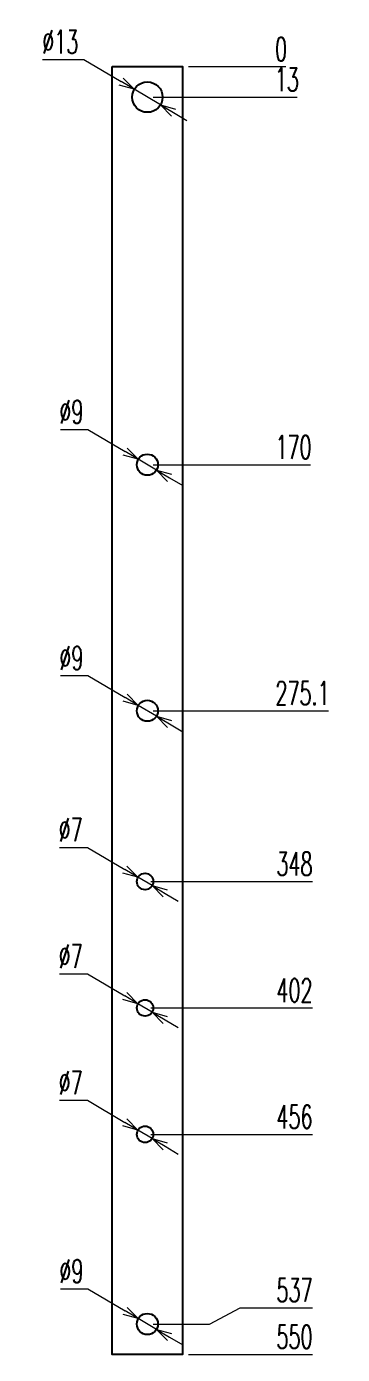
# Model space of a CAD drawing. Header units: millimetres. Extents: x -28296 to 1159, y -35880 to -26991.
# Drawn here: x -23049 to -22914, y -28493 to -27925 of the extents above; entities that cross this region are included whole.
import ezdxf

# ---------------------------------------------------------------- set-up
doc = ezdxf.new("R2010")
doc.units = ezdxf.units.MM
doc.header["$LTSCALE"] = 3
doc.layers.add('@.VISIBLE', color=7, linetype='Continuous')
doc.styles.add('Ann_w01', font='romans.shx', dxfattribs={"width": 0.6, "bigfont": 'chineset.shx'})
doc.dimstyles.new('Dim 01_SC05', dxfattribs={"dimscale": 5, "dimtxt": 2, "dimasz": 1.3, "dimexe": 0.5, "dimexo": 0.5, "dimgap": 0.5, "dimtad": 1, "dimtoh": 1, "dimdec": 1, "dimzin": 12, "dimdsep": 46, "dimtxsty": 'Ann_w01', "dimblk": 'OPEN30', "dimcen": 1.5, "dimclrd": 6, "dimclre": 6, "dimclrt": 3, "dimadec": 1, "dimazin": 3, "dimtm": 1e-09, "dimtfac": 1, "dimtdec": 1, "dimtmove": 0, "dimatfit": 3, "dimldrblk": 'OPEN30', "dimfxl": 1, "dimtolj": 1, "dimlwd": 20, "dimlwe": 20, "dimarcsym": 0})

# ---------------------------------------------------------------- blocks, each defined once
blk = doc.blocks.new('_Open30')
at = {"color": 0, "linetype": 'ByBlock', "lineweight": -2}
for p, q in [((-1, 0.268), (0, 0)), ((0, 0), (-1, -0.268)), ((0, 0), (-1, 0))]:
    blk.add_line(p, q, dxfattribs=at)
blk = doc.blocks.new('*D1290')
at = {"layer": '@.VISIBLE', "color": 6, "lineweight": 20, "transparency": 16777216}
for p, q in [((-23035.02, -28383.98), (-23023.09, -28383.98)), ((-23023.09, -28383.98), (-23007.18, -28393.42)), ((-22995.57, -28400.3), (-23001.59, -28396.73)), ((-22989.98, -28403.61), (-22984.38, -28406.93))]:
    blk.add_line(p, q, dxfattribs=at)
at = {"layer": 'Defpoints', "color": 0, "transparency": 16777216}
for p in [(-23001.59, -28396.73), (-22995.57, -28400.3)]:
    blk.add_point(p, dxfattribs=at)
at = {"layer": '@.VISIBLE', "color": 6, "lineweight": 20, "transparency": 16777216, "xscale": 6.5, "yscale": 6.5, "zscale": 6.5}
for p, rotation in [((-23001.59, -28396.73), 329.3435587881434), ((-22995.57, -28400.3), 149.3435587881434)]:
    blk.add_blockref('_Open30', p, dxfattribs=dict(at, rotation=rotation))
at = {"layer": '@.VISIBLE', "color": 3, "transparency": 16777216, "insert": (-23030.31, -28376.48), "char_height": 10, "attachment_point": 5, "style": 'Ann_w01'}
blk.add_mtext('\\A1;∅7', dxfattribs=at)
blk = doc.blocks.new('*D1293')
at = {"layer": '@.VISIBLE', "color": 6, "lineweight": 20, "transparency": 16777216}
for p, q in [((-23035.02, -28329.98), (-23023.09, -28329.98)), ((-23023.09, -28329.98), (-23007.18, -28339.42)), ((-22995.57, -28346.3), (-23001.59, -28342.73)), ((-22989.98, -28349.61), (-22984.38, -28352.93))]:
    blk.add_line(p, q, dxfattribs=at)
at = {"layer": 'Defpoints', "color": 0, "transparency": 16777216}
for p in [(-23001.59, -28342.73), (-22995.57, -28346.3)]:
    blk.add_point(p, dxfattribs=at)
at = {"layer": '@.VISIBLE', "color": 6, "lineweight": 20, "transparency": 16777216, "xscale": 6.5, "yscale": 6.5, "zscale": 6.5}
for p, rotation in [((-23001.59, -28342.73), 329.3435587882506), ((-22995.57, -28346.3), 149.3435587882506)]:
    blk.add_blockref('_Open30', p, dxfattribs=dict(at, rotation=rotation))
at = {"layer": '@.VISIBLE', "color": 3, "transparency": 16777216, "insert": (-23030.31, -28322.48), "char_height": 10, "attachment_point": 5, "style": 'Ann_w01'}
blk.add_mtext('\\A1;∅7', dxfattribs=at)
blk = doc.blocks.new('*D1296')
at = {"layer": '@.VISIBLE', "color": 6, "lineweight": 20, "transparency": 16777216}
for p, q in [((-23035.02, -28275.98), (-23023.09, -28275.98)), ((-23023.09, -28275.98), (-23007.18, -28285.42)), ((-22995.57, -28292.3), (-23001.59, -28288.73)), ((-22989.98, -28295.61), (-22984.38, -28298.93))]:
    blk.add_line(p, q, dxfattribs=at)
at = {"layer": 'Defpoints', "color": 0, "transparency": 16777216}
for p in [(-23001.59, -28288.73), (-22995.57, -28292.3)]:
    blk.add_point(p, dxfattribs=at)
at = {"layer": '@.VISIBLE', "color": 6, "lineweight": 20, "transparency": 16777216, "xscale": 6.5, "yscale": 6.5, "zscale": 6.5}
for p, rotation in [((-23001.59, -28288.73), 329.3435587881842), ((-22995.57, -28292.3), 149.3435587881842)]:
    blk.add_blockref('_Open30', p, dxfattribs=dict(at, rotation=rotation))
at = {"layer": '@.VISIBLE', "color": 3, "transparency": 16777216, "insert": (-23030.31, -28268.48), "char_height": 10, "attachment_point": 5, "style": 'Ann_w01'}
blk.add_mtext('\\A1;∅7', dxfattribs=at)
blk = doc.blocks.new('*D1299')
at = {"layer": '@.VISIBLE', "color": 6, "lineweight": 20, "transparency": 16777216}
for p, q in [((-23034.6, -28202.57), (-23022.95, -28202.57)), ((-23022.95, -28202.57), (-23007.04, -28212.01)), ((-22993.71, -28219.91), (-23001.45, -28215.32)), ((-22988.12, -28223.22), (-22982.52, -28226.54))]:
    blk.add_line(p, q, dxfattribs=at)
at = {"layer": 'Defpoints', "color": 0, "transparency": 16777216}
for p in [(-23001.45, -28215.32), (-22993.71, -28219.91)]:
    blk.add_point(p, dxfattribs=at)
at = {"layer": '@.VISIBLE', "color": 6, "lineweight": 20, "transparency": 16777216, "xscale": 6.5, "yscale": 6.5, "zscale": 6.5}
for p, rotation in [((-23001.45, -28215.32), 329.3435587882529), ((-22993.71, -28219.91), 149.3435587882529)]:
    blk.add_blockref('_Open30', p, dxfattribs=dict(at, rotation=rotation))
at = {"layer": '@.VISIBLE', "color": 3, "transparency": 16777216, "insert": (-23030.03, -28195.07), "char_height": 10, "attachment_point": 5, "style": 'Ann_w01'}
blk.add_mtext('\\A1;∅9', dxfattribs=at)
blk = doc.blocks.new('*D1302')
at = {"layer": '@.VISIBLE', "color": 6, "lineweight": 20, "transparency": 16777216}
for p, q in [((-23034.6, -28097.47), (-23022.95, -28097.47)), ((-23022.95, -28097.47), (-23007.04, -28106.91)), ((-22993.71, -28114.81), (-23001.45, -28110.22)), ((-22988.12, -28118.12), (-22982.52, -28121.44))]:
    blk.add_line(p, q, dxfattribs=at)
at = {"layer": 'Defpoints', "color": 0, "transparency": 16777216}
for p in [(-23001.45, -28110.22), (-22993.71, -28114.81)]:
    blk.add_point(p, dxfattribs=at)
at = {"layer": '@.VISIBLE', "color": 6, "lineweight": 20, "transparency": 16777216, "xscale": 6.5, "yscale": 6.5, "zscale": 6.5}
for p, rotation in [((-23001.45, -28110.22), 329.343558788261), ((-22993.71, -28114.81), 149.343558788261)]:
    blk.add_blockref('_Open30', p, dxfattribs=dict(at, rotation=rotation))
at = {"layer": '@.VISIBLE', "color": 3, "transparency": 16777216, "insert": (-23030.03, -28089.97), "char_height": 10, "attachment_point": 5, "style": 'Ann_w01'}
blk.add_mtext('\\A1;∅9', dxfattribs=at)
blk = doc.blocks.new('*D1305')
at = {"layer": '@.VISIBLE', "color": 6, "lineweight": 20, "transparency": 16777216}
for p, q in [((-23034.6, -28464.47), (-23022.95, -28464.47)), ((-23022.95, -28464.47), (-23007.04, -28473.91)), ((-22993.71, -28481.81), (-23001.45, -28477.22)), ((-22988.12, -28485.12), (-22982.52, -28488.44))]:
    blk.add_line(p, q, dxfattribs=at)
at = {"layer": 'Defpoints', "color": 0, "transparency": 16777216}
for p in [(-23001.45, -28477.22), (-22993.71, -28481.81)]:
    blk.add_point(p, dxfattribs=at)
at = {"layer": '@.VISIBLE', "color": 6, "lineweight": 20, "transparency": 16777216, "xscale": 6.5, "yscale": 6.5, "zscale": 6.5}
for p, rotation in [((-23001.45, -28477.22), 329.3435587881858), ((-22993.71, -28481.81), 149.3435587881858)]:
    blk.add_blockref('_Open30', p, dxfattribs=dict(at, rotation=rotation))
at = {"layer": '@.VISIBLE', "color": 3, "transparency": 16777216, "insert": (-23030.03, -28456.97), "char_height": 10, "attachment_point": 5, "style": 'Ann_w01'}
blk.add_mtext('\\A1;∅9', dxfattribs=at)
blk = doc.blocks.new('*D1308')
at = {"layer": '@.VISIBLE', "color": 6, "lineweight": 20, "transparency": 16777216}
for p, q in [((-23042.32, -27939.45), (-23024.68, -27939.45)), ((-23024.68, -27939.45), (-23008.76, -27948.89)), ((-22991.99, -27958.83), (-23003.17, -27952.2)), ((-22986.39, -27962.14), (-22980.8, -27965.46))]:
    blk.add_line(p, q, dxfattribs=at)
at = {"layer": 'Defpoints', "color": 0, "transparency": 16777216}
for p in [(-23003.17, -27952.2), (-22991.99, -27958.83)]:
    blk.add_point(p, dxfattribs=at)
at = {"layer": '@.VISIBLE', "color": 6, "lineweight": 20, "transparency": 16777216, "xscale": 6.5, "yscale": 6.5, "zscale": 6.5}
for p, rotation in [((-23003.17, -27952.2), 329.3435587882033), ((-22991.99, -27958.83), 149.3435587882033)]:
    blk.add_blockref('_Open30', p, dxfattribs=dict(at, rotation=rotation))
at = {"layer": '@.VISIBLE', "color": 3, "transparency": 16777216, "insert": (-23034.75, -27931.95), "char_height": 10, "attachment_point": 5, "style": 'Ann_w01'}
blk.add_mtext('\\A1;∅13', dxfattribs=at)
blk = doc.blocks.new('*D1311')
at = {"layer": '@.VISIBLE', "color": 6, "lineweight": 20, "transparency": 16777216}
for p, q in [((-23034.6, -28202.57), (-23022.95, -28202.57)), ((-23022.95, -28202.57), (-23007.04, -28212.01)), ((-22993.71, -28219.91), (-23001.45, -28215.32)), ((-22988.12, -28223.22), (-22982.52, -28226.54))]:
    blk.add_line(p, q, dxfattribs=at)
at = {"layer": 'Defpoints', "color": 0, "transparency": 16777216}
for p in [(-23001.45, -28215.32), (-22993.71, -28219.91)]:
    blk.add_point(p, dxfattribs=at)
at = {"layer": '@.VISIBLE', "color": 6, "lineweight": 20, "transparency": 16777216, "xscale": 6.5, "yscale": 6.5, "zscale": 6.5}
for p, rotation in [((-23001.45, -28215.32), 329.3435587882012), ((-22993.71, -28219.91), 149.3435587882012)]:
    blk.add_blockref('_Open30', p, dxfattribs=dict(at, rotation=rotation))
at = {"layer": '@.VISIBLE', "color": 3, "transparency": 16777216, "insert": (-23030.03, -28195.07), "char_height": 10, "attachment_point": 5, "style": 'Ann_w01'}
blk.add_mtext('\\A1;∅9', dxfattribs=at)
blk = doc.blocks.new('*D1421')
at = {"layer": '@.VISIBLE', "color": 6, "lineweight": 20, "transparency": 16777216}
blk.add_line((-22980.08, -28492.52), (-22927.09, -28492.52), dxfattribs=at)
at = {"layer": 'Defpoints', "color": 0, "transparency": 16777216}
for p in [(-22997.58, -27942.52), (-22982.58, -28492.52), (-22945.02, -28492.52)]:
    blk.add_point(p, dxfattribs=at)
at = {"layer": '@.VISIBLE', "color": 3, "transparency": 16777216, "insert": (-22934.8, -28485.02), "char_height": 10, "attachment_point": 5, "style": 'Ann_w01'}
blk.add_mtext('\\A1;550', dxfattribs=at)
blk = doc.blocks.new('*D1422')
at = {"layer": '@.VISIBLE', "color": 6, "lineweight": 20, "transparency": 16777216}
for p, q in [((-22971.02, -28479.52), (-22958.02, -28472.61)), ((-22958.02, -28472.61), (-22927.09, -28472.61)), ((-22995.08, -28479.52), (-22971.02, -28479.52))]:
    blk.add_line(p, q, dxfattribs=at)
at = {"layer": 'Defpoints', "color": 0, "transparency": 16777216}
for p in [(-22997.58, -27942.52), (-22945.02, -28472.61), (-22997.58, -28479.52)]:
    blk.add_point(p, dxfattribs=at)
at = {"layer": '@.VISIBLE', "color": 3, "transparency": 16777216, "insert": (-22934.8, -28465.11), "char_height": 10, "attachment_point": 5, "style": 'Ann_w01'}
blk.add_mtext('\\A1;537', dxfattribs=at)
blk = doc.blocks.new('*D1423')
at = {"layer": '@.VISIBLE', "color": 6, "lineweight": 20, "transparency": 16777216}
blk.add_line((-22996.08, -28398.52), (-22927.09, -28398.52), dxfattribs=at)
at = {"layer": 'Defpoints', "color": 0, "transparency": 16777216}
for p in [(-22997.58, -27942.52), (-22998.58, -28398.52), (-22945.02, -28398.52)]:
    blk.add_point(p, dxfattribs=at)
at = {"layer": '@.VISIBLE', "color": 3, "transparency": 16777216, "insert": (-22934.8, -28391.02), "char_height": 10, "attachment_point": 5, "style": 'Ann_w01'}
blk.add_mtext('\\A1;456', dxfattribs=at)
blk = doc.blocks.new('*D1424')
at = {"layer": '@.VISIBLE', "color": 6, "lineweight": 20, "transparency": 16777216}
blk.add_line((-22996.08, -28344.52), (-22927.09, -28344.52), dxfattribs=at)
at = {"layer": 'Defpoints', "color": 0, "transparency": 16777216}
for p in [(-22997.58, -27942.52), (-22998.58, -28344.52), (-22945.02, -28344.52)]:
    blk.add_point(p, dxfattribs=at)
at = {"layer": '@.VISIBLE', "color": 3, "transparency": 16777216, "insert": (-22934.8, -28337.02), "char_height": 10, "attachment_point": 5, "style": 'Ann_w01'}
blk.add_mtext('\\A1;402', dxfattribs=at)
blk = doc.blocks.new('*D1425')
at = {"layer": '@.VISIBLE', "color": 6, "lineweight": 20, "transparency": 16777216}
blk.add_line((-22996.08, -28290.52), (-22927.09, -28290.52), dxfattribs=at)
at = {"layer": 'Defpoints', "color": 0, "transparency": 16777216}
for p in [(-22997.58, -27942.52), (-22998.58, -28290.52), (-22945.02, -28290.52)]:
    blk.add_point(p, dxfattribs=at)
at = {"layer": '@.VISIBLE', "color": 3, "transparency": 16777216, "insert": (-22934.8, -28283.02), "char_height": 10, "attachment_point": 5, "style": 'Ann_w01'}
blk.add_mtext('\\A1;348', dxfattribs=at)
blk = doc.blocks.new('*D1426')
at = {"layer": '@.VISIBLE', "color": 6, "lineweight": 20, "transparency": 16777216}
blk.add_line((-22995.08, -28217.62), (-22920.23, -28217.62), dxfattribs=at)
at = {"layer": 'Defpoints', "color": 0, "transparency": 16777216}
for p in [(-22997.58, -27942.52), (-22997.58, -28217.62), (-22945.02, -28217.62)]:
    blk.add_point(p, dxfattribs=at)
at = {"layer": '@.VISIBLE', "color": 3, "transparency": 16777216, "insert": (-22931.38, -28210.12), "char_height": 10, "attachment_point": 5, "style": 'Ann_w01'}
blk.add_mtext('\\A1;275.1', dxfattribs=at)
blk = doc.blocks.new('*D1427')
at = {"layer": '@.VISIBLE', "color": 6, "lineweight": 20, "transparency": 16777216}
blk.add_line((-22995.08, -28112.52), (-22927.95, -28112.52), dxfattribs=at)
at = {"layer": 'Defpoints', "color": 0, "transparency": 16777216}
for p in [(-22997.58, -27942.52), (-22997.58, -28112.52), (-22945.02, -28112.52)]:
    blk.add_point(p, dxfattribs=at)
at = {"layer": '@.VISIBLE', "color": 3, "transparency": 16777216, "insert": (-22935.23, -28105.02), "char_height": 10, "attachment_point": 5, "style": 'Ann_w01'}
blk.add_mtext('\\A1;170', dxfattribs=at)
blk = doc.blocks.new('*D1428')
at = {"layer": '@.VISIBLE', "color": 6, "lineweight": 20, "transparency": 16777216}
blk.add_line((-22995.08, -27955.52), (-22933.66, -27955.52), dxfattribs=at)
at = {"layer": 'Defpoints', "color": 0, "transparency": 16777216}
for p in [(-22997.58, -27942.52), (-22997.58, -27955.52), (-22945.02, -27955.52)]:
    blk.add_point(p, dxfattribs=at)
at = {"layer": '@.VISIBLE', "color": 3, "transparency": 16777216, "insert": (-22938.09, -27948.02), "char_height": 10, "attachment_point": 5, "style": 'Ann_w01'}
blk.add_mtext('\\A1;13', dxfattribs=at)
blk = doc.blocks.new('*D1429')
at = {"layer": '@.VISIBLE', "color": 6, "lineweight": 20, "transparency": 16777216}
blk.add_line((-22980.08, -27942.52), (-22938.52, -27942.52), dxfattribs=at)
at = {"layer": 'Defpoints', "color": 0, "transparency": 16777216}
for p in [(-22997.58, -27942.52), (-22982.58, -27942.52), (-22945.02, -27942.52)]:
    blk.add_point(p, dxfattribs=at)
at = {"layer": '@.VISIBLE', "color": 3, "transparency": 16777216, "insert": (-22940.52, -27935.02), "char_height": 10, "attachment_point": 5, "style": 'Ann_w01'}
blk.add_mtext('\\A1;0', dxfattribs=at)

msp = doc.modelspace()

# ---------------------------------------------------------------- linework, layer by layer
at = {"layer": '@.VISIBLE', "color": 4}
msp.add_lwpolyline([(-23012.58, -27942.52), (-22982.58, -27942.52), (-22982.58, -28492.52), (-23012.58, -28492.52)], close=True, dxfattribs=at)
for centre, radius in [((-22997.58, -27955.52), 6.5), ((-22997.58, -28112.52), 4.5), ((-22997.58, -28217.62), 4.5), ((-22997.58, -28217.62), 4.5), ((-22998.58, -28290.52), 3.5), ((-22998.58, -28344.52), 3.5), ((-22998.58, -28398.52), 3.5), ((-22997.58, -28479.52), 4.5)]:
    msp.add_circle(centre, radius, dxfattribs=at)

# ---------------------------------------------------------------- dimensions: what is measured, and where the dimension line sits
at = {"layer": '@.VISIBLE'}
for p1, p2, picture, middle in [((-22991.99, -27958.83), (-23003.17, -27952.2), '*D1308', (-23034.75, -27939.45)), ((-22993.71, -28114.81), (-23001.45, -28110.22), '*D1302', (-23030.03, -28097.47)), ((-22993.71, -28219.91), (-23001.45, -28215.32), '*D1299', (-23030.03, -28202.57)), ((-22993.71, -28219.91), (-23001.45, -28215.32), '*D1311', (-23030.03, -28202.57)), ((-22995.57, -28292.3), (-23001.59, -28288.73), '*D1296', (-23030.31, -28275.98)), ((-22995.57, -28346.3), (-23001.59, -28342.73), '*D1293', (-23030.31, -28329.98)), ((-22995.57, -28400.3), (-23001.59, -28396.73), '*D1290', (-23030.31, -28383.98)), ((-22993.71, -28481.81), (-23001.45, -28477.22), '*D1305', (-23030.03, -28464.47))]:
    dim = msp.add_diameter_dim_2p(p1=p1, p2=p2, dimstyle='Dim 01_SC05', dxfattribs=at)
    dim.commit()
    dim.dimension.update_dxf_attribs({"geometry": picture, "text_midpoint": middle, "dimtype": 163})
for feature_location, offset, origin, picture, middle in [((-22982.57775452, -27942.51508597), (37.55854566, 0), (-22997.57775452, -27942.51508597), '*D1429', (-22940.51920886, -27935.01508597)), ((-22997.58, -27955.52), (52.56, 0), (-22997.58, -27942.52), '*D1428', (-22938.09, -27948.02)), ((-22998.58, -28398.52), (53.56, 0), (-22997.58, -27942.52), '*D1423', (-22934.8, -28391.02)), ((-22998.58, -28344.52), (53.56, 0), (-22997.58, -27942.52), '*D1424', (-22934.8, -28337.02)), ((-22998.58, -28290.52), (53.56, 0), (-22997.58, -27942.52), '*D1425', (-22934.8, -28283.02)), ((-22982.58, -28492.52), (37.56, 0), (-22997.58, -27942.52), '*D1421', (-22934.8, -28485.02)), ((-22997.58, -28479.52), (52.56, 6.91), (-22997.58, -27942.52), '*D1422', (-22934.8, -28465.11)), ((-22997.58, -28217.62), (52.56, 0), (-22997.58, -27942.52), '*D1426', (-22931.38, -28210.12)), ((-22997.58, -28112.52), (52.56, 0), (-22997.58, -27942.52), '*D1427', (-22935.23, -28105.02))]:
    dim = msp.add_ordinate_dim(feature_location=feature_location, offset=offset, dtype=0, origin=origin, dimstyle='Dim 01_SC05', dxfattribs=at)
    dim.commit()
    dim.dimension.update_dxf_attribs({"geometry": picture, "text_midpoint": middle})

doc.saveas('drawing.dxf')
